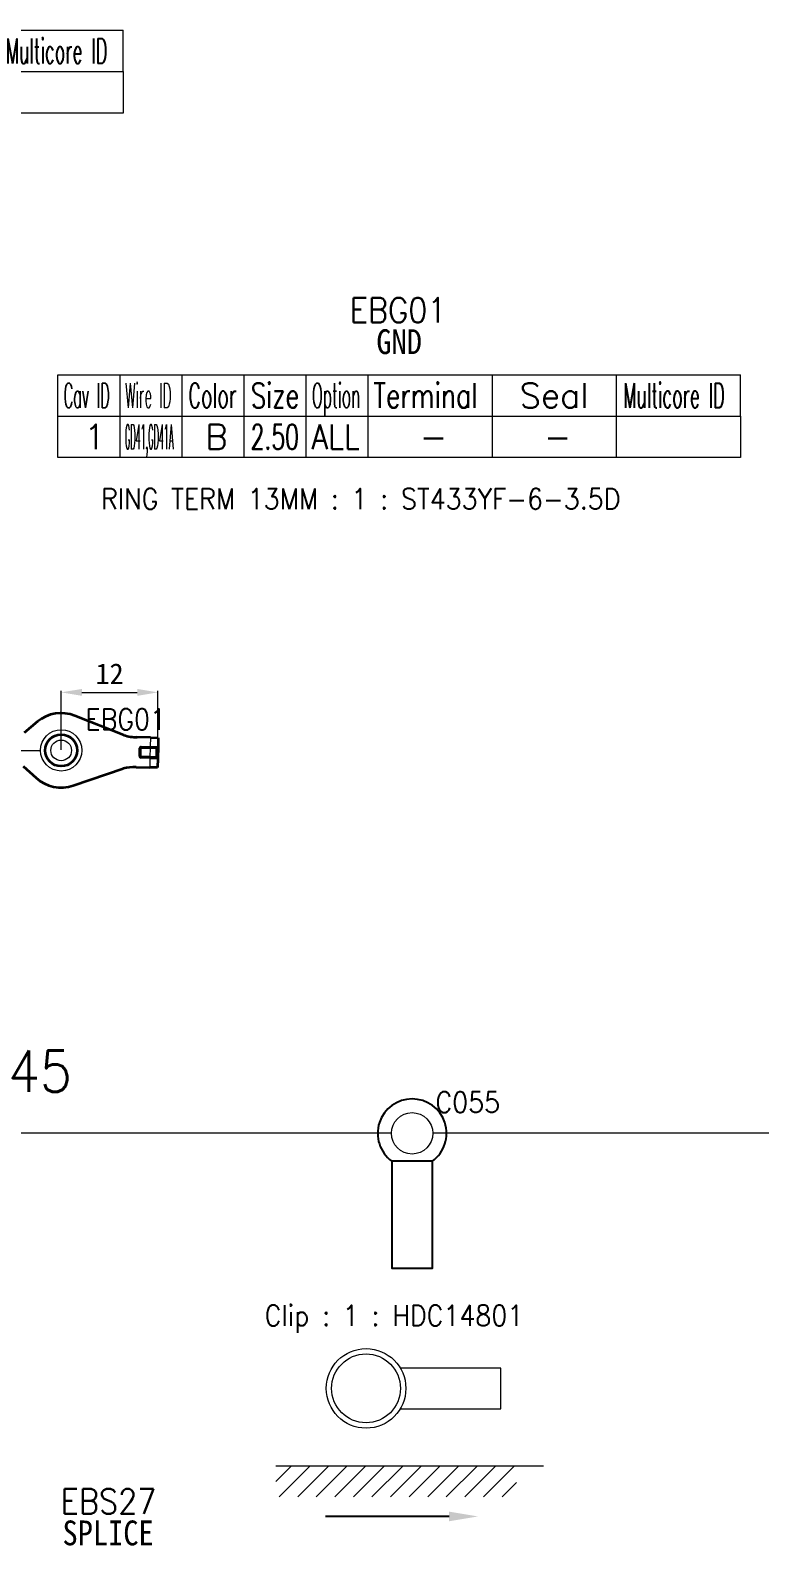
# Model space of a CAD drawing. Header units: inches. Extents: x 47316 to 59086, y 3141 to 11743.
# Drawn here: x 55132 to 55220.1, y 9745.3 to 9928.4 of the extents above; entities that cross this region are included whole.
import ezdxf

# ---------------------------------------------------------------- set-up
doc = ezdxf.new("R2010")
doc.units = ezdxf.units.IN
doc.header["$MEASUREMENT"] = 0
doc.styles.get("Standard").update_dxf_attribs({"font": ''})
doc.styles.get('Standard').set_extended_font_data('SimSun')
doc.linetypes.add('_VH_FELT_TAPE', pattern='A,0.4,-0.7,["FELT",Standard,S=0.3,R=0,X=-0.5,Y=-0.15],-0.7', length=1.8)
doc.linetypes.add('_VH_SPACE_TAPE_1', pattern='A,0.0001,[17,VeSys.shx,S=0.1,R=0,X=0,Y=0],-0.4,[17,VeSys.shx,S=0.1,R=0,X=0,Y=0],-0.4,[17,VeSys.shx,S=0.1,R=0,X=0,Y=0],-0.4,[18,VeSys.shx,S=0.1,R=0,X=0,Y=0],-0.5,[18,VeSys.shx,S=0.1,R=180,X=0.1,Y=0],-0.1,[17,VeSys.shx,S=0.1,R=0,X=0,Y=0],-0.4,[17,VeSys.shx,S=0.1,R=0,X=0,Y=0],-0.4,[17,VeSys.shx,S=0.1,R=0,X=0,Y=0],-0.4', length=3.0001)

msp = doc.modelspace()

# ---------------------------------------------------------------- linework, layer by layer
at = {"color": 0, "linetype": 'Continuous', "lineweight": 15}
for p, q in [((55060.7, 9928.42), (55143.2, 9928.42)), ((55060.7, 9923.42), (55143.2, 9923.42)), ((55135.3, 9886.79), (55217.8, 9886.79)), ((55135.3, 9881.79), (55135.3, 9886.79)), ((55135.3, 9881.79), (55217.8, 9881.79))]:
    msp.add_line(p, q, dxfattribs=at)
at = {"color": 7, "linetype": 'Continuous', "lineweight": 15}
for p, q in [((55143.2, 9923.42), (55143.2, 9928.42)), ((55142.8, 9881.79), (55142.8, 9886.79)), ((55150.3, 9881.79), (55150.3, 9886.79)), ((55157.8, 9881.79), (55157.8, 9886.79)), ((55165.3, 9881.79), (55165.3, 9886.79)), ((55172.8, 9881.79), (55172.8, 9886.79)), ((55187.8, 9881.79), (55187.8, 9886.79)), ((55202.8, 9881.79), (55202.8, 9886.79)), ((55217.8, 9881.79), (55217.8, 9886.79))]:
    msp.add_line(p, q, dxfattribs=at)
at = {"color": 102, "linetype": 'Continuous', "lineweight": 15}
for p, q in [((55142.8, 9876.79), (55142.8, 9881.79)), ((55150.3, 9876.79), (55150.3, 9881.79)), ((55157.8, 9876.79), (55157.8, 9881.79)), ((55165.3, 9876.79), (55165.3, 9881.79)), ((55172.8, 9876.79), (55172.8, 9881.79)), ((55187.8, 9876.79), (55187.8, 9881.79)), ((55202.8, 9876.79), (55202.8, 9881.79))]:
    msp.add_line(p, q, dxfattribs=at)
at = {"color": 0, "lineweight": 15}
for p, q in [((55135.69, 9841.46), (55135.69, 9848.61)), ((55147.39, 9841.18), (55147.39, 9848.61)), ((55161.62, 9753.03, 0), (55163.54, 9754.95, 0)), ((55161.62, 9754.95, 0), (55193.99, 9754.95, 0)), ((55162.03, 9751.19, 0), (55165.78, 9754.95, 0)), ((55164.27, 9751.19, 0), (55168.03, 9754.95, 0)), ((55166.52, 9751.19, 0), (55170.27, 9754.95, 0)), ((55168.76, 9751.19, 0), (55172.52, 9754.95, 0)), ((55171.01, 9751.19, 0), (55174.76, 9754.95, 0)), ((55173.25, 9751.19, 0), (55177.01, 9754.95, 0)), ((55175.5, 9751.19, 0), (55179.25, 9754.95, 0)), ((55177.74, 9751.19, 0), (55181.5, 9754.95, 0)), ((55179.99, 9751.19, 0), (55183.74, 9754.95, 0)), ((55182.23, 9751.19, 0), (55185.99, 9754.95, 0)), ((55184.48, 9751.19, 0), (55188.23, 9754.95, 0)), ((55186.72, 9751.19, 0), (55190.48, 9754.95, 0)), ((55188.97, 9751.19, 0), (55190.71, 9752.94, 0))]:
    msp.add_line(p, q, dxfattribs=at)
at = {"color": 7, "lineweight": 15}
msp.add_line((55138.19, 9848.41), (55144.89, 9848.41), dxfattribs=at)
at = {"color": 0, "lineweight": 35, "ltscale": 0.26544}
for p, q in [((55143.27, 9843.23), (55137.35, 9845.58)), ((55137.15, 9837.14), (55143.18, 9839.2))]:
    msp.add_line(p, q, dxfattribs=at)
at = {"color": 0, "lineweight": 35, "ltscale": 0.087941}
for p, q in [((55132.83, 9844.87), (55131.2, 9843.53)), ((55131.11, 9839.48), (55132.67, 9838.06))]:
    msp.add_line(p, q, dxfattribs=at)
at = {"color": 0, "lineweight": 35, "ltscale": 0.0675}
for p, q in [((55146.47, 9842.94), (55144.85, 9842.98)), ((55144.77, 9839.38), (55146.39, 9839.34))]:
    msp.add_line(p, q, dxfattribs=at)
at = {"color": 0, "lineweight": 13, "ltscale": 0.04}
for p, q in [((55145.11, 9840.69), (55145.13, 9841.65)), ((55145.22, 9840.69), (55145.25, 9841.65)), ((55145.34, 9840.69), (55145.36, 9841.65)), ((55146.44, 9841.62), (55146.42, 9840.66)), ((55147.41, 9841.83), (55146.45, 9841.85)), ((55147.31, 9841.6), (55147.29, 9840.64)), ((55146.41, 9840.43), (55147.37, 9840.4))]:
    msp.add_line(p, q, dxfattribs=at)
at = {"color": 0, "lineweight": 13, "ltscale": 0.004841}
for p, q in [((55145.25, 9841.65), (55145.13, 9841.65)), ((55145.36, 9841.76), (55145.37, 9841.88)), ((55145.36, 9841.65), (55145.36, 9841.76)), ((55146.44, 9841.74), (55146.45, 9841.85)), ((55146.44, 9841.62), (55146.44, 9841.74)), ((55147.31, 9841.72), (55147.31, 9841.6)), ((55145.22, 9840.69), (55145.11, 9840.69)), ((55145.34, 9840.57), (55145.33, 9840.45)), ((55145.34, 9840.69), (55145.34, 9840.57)), ((55146.42, 9840.54), (55146.41, 9840.43)), ((55146.42, 9840.66), (55146.42, 9840.54)), ((55147.29, 9840.64), (55147.28, 9840.52))]:
    msp.add_line(p, q, dxfattribs=at)
at = {"color": 0, "lineweight": 13, "ltscale": 0.004842}
for p, q in [((55145.36, 9841.65), (55145.25, 9841.65)), ((55145.34, 9840.69), (55145.22, 9840.69))]:
    msp.add_line(p, q, dxfattribs=at)
at = {"color": 0, "lineweight": 13, "ltscale": 0.045}
for p, q in [((55145.36, 9841.76), (55146.44, 9841.74)), ((55145.36, 9841.65), (55146.44, 9841.62)), ((55145.37, 9841.88), (55146.45, 9841.85)), ((55146.41, 9840.43), (55145.33, 9840.45)), ((55146.42, 9840.66), (55145.34, 9840.69)), ((55146.42, 9840.54), (55145.34, 9840.57))]:
    msp.add_line(p, q, dxfattribs=at)
at = {"color": 0, "lineweight": 13, "ltscale": 0.03625}
for p, q in [((55147.31, 9841.72), (55146.44, 9841.74)), ((55146.42, 9840.54), (55147.28, 9840.52))]:
    msp.add_line(p, q, dxfattribs=at)
at = {"color": 0, "lineweight": 13, "ltscale": 0.0325}
for p, q in [((55147.22, 9841.6), (55146.44, 9841.62)), ((55146.42, 9840.66), (55147.2, 9840.64))]:
    msp.add_line(p, q, dxfattribs=at)
at = {"color": 0, "lineweight": 13, "ltscale": 0.045317}
for p, q in [((55146.47, 9842.94), (55146.45, 9841.85)), ((55146.41, 9840.43), (55146.39, 9839.34))]:
    msp.add_line(p, q, dxfattribs=at)
at = {"color": 0, "lineweight": 35, "ltscale": 0.04}
for p, q in [((55146.47, 9842.94), (55147.43, 9842.92)), ((55147.22, 9841.6), (55147.2, 9840.64)), ((55147.4, 9841.6), (55147.38, 9840.64)), ((55147.35, 9839.32), (55146.39, 9839.34))]:
    msp.add_line(p, q, dxfattribs=at)
at = {"color": 0, "lineweight": 13, "ltscale": 0.00375}
for p, q in [((55147.22, 9841.6), (55147.31, 9841.6)), ((55147.31, 9841.6), (55147.4, 9841.6)), ((55147.2, 9840.64), (55147.29, 9840.64)), ((55147.29, 9840.64), (55147.38, 9840.64))]:
    msp.add_line(p, q, dxfattribs=at)
at = {"color": 0, "lineweight": 35, "ltscale": 0.009682}
for p, q in [((55147.41, 9841.83), (55147.4, 9841.6)), ((55147.38, 9840.64), (55147.37, 9840.4))]:
    msp.add_line(p, q, dxfattribs=at)
at = {"color": 0, "lineweight": 35, "ltscale": 0.045317}
for p, q in [((55147.43, 9842.92), (55147.41, 9841.83)), ((55147.37, 9840.4), (55147.35, 9839.32))]:
    msp.add_line(p, q, dxfattribs=at)
at = {"color": 0, "linetype": '_VH_SPACE_TAPE_1', "lineweight": 15, "ltscale": 5}
msp.add_line((55090.21, 9841.4), (55133.19, 9841.4), dxfattribs=at)
at = {"color": 0, "linetype": '_VH_FELT_TAPE', "lineweight": 15, "ltscale": 5}
for p, q in [((55175.6, 9795.12), (55090.21, 9795.12)), ((55285.73, 9795.12), (55180.6, 9795.12))]:
    msp.add_line(p, q, dxfattribs=at)
at = {"color": 0, "lineweight": 15, "ltscale": 0.5}
for p, q in [((55175.9, 9766.75), (55175.9, 9766.75)), ((55175.9, 9766.75), (55175.9, 9766.75)), ((55188.84, 9766.75), (55176.67, 9766.75)), ((55188.84, 9761.84), (55188.84, 9766.75)), ((55176.67, 9761.84), (55188.84, 9761.84))]:
    msp.add_line(p, q, dxfattribs=at)
msp.add_line((55182.57, 9748.82), (55167.63, 9748.82))
at = {"color": 0, "linetype": 'Continuous', "lineweight": 15}
for points in [[(55060.7, 9918.42), (55060.7, 9923.42), (55143.2, 9923.42), (55143.2, 9918.42)], [(55135.3, 9876.79), (55135.3, 9881.79), (55217.8, 9881.79), (55217.8, 9876.79)]]:
    msp.add_lwpolyline(points, close=True, dxfattribs=at)
at = {"color": 0, "ltscale": 0.5}
msp.add_lwpolyline([(55175.64, 9791.76), (55175.64, 9778.81), (55180.55, 9778.81), (55180.55, 9791.76)], close=True, dxfattribs=at)
at = {"color": 0, "linetype": 'Continuous', "lineweight": 15}
for centre, radius in [((55135.69, 9841.4), 2.5), ((55135.69, 9841.4), 1.25), ((55178.1, 9795.12), 2.5)]:
    msp.add_circle(centre, radius, dxfattribs=at)
at = {"color": 0, "lineweight": 35}
msp.add_circle((55135.69, 9841.4), 1.92, dxfattribs=at)
at = {"color": 0, "lineweight": 15}
for radius in [4.81, 4.16]:
    msp.add_circle((55172.53, 9764.3), radius, dxfattribs=at)
at = {"color": 0, "lineweight": 35}
for centre, radius, start, end in [((55135.69, 9841.4), 4.5, 68.3485, 129.451), ((55145, 9848.98), 6, 253.3141, 268.6279), ((55147.34, 9841.6), 0.12, 103.1054, 178.6279), ((55147.29, 9841.83), 0.12, 283.1054, 358.6279), ((55147.32, 9840.64), 0.12, 178.6279, 254.1504), ((55147.25, 9840.41), 0.12, 358.6279, 74.1504), ((55135.69, 9841.4), 4.5, 227.8048, 288.9073), ((55144.62, 9833.38), 6, 88.6279, 103.9417)]:
    msp.add_arc(centre, radius, start, end, dxfattribs=at)
at = {"color": 0, "lineweight": 13}
for centre, radius, start, end in [((55145.36, 9841.65), 0.232, 88.6279, 178.6279), ((55145.36, 9841.65), 0.116, 88.6279, 178.6279), ((55145.34, 9840.69), 0.232, 178.6279, 268.6279), ((55145.34, 9840.69), 0.116, 178.6279, 268.6279)]:
    msp.add_arc(centre, radius, start, end, dxfattribs=at)
at = {"color": 0}
msp.add_arc((55178.1, 9795.12), 4.16, 306.1029, 233.8971, dxfattribs=at)
at = {"color": 7, "lineweight": -3}
for points in [[(55138.19, 9848.82), (55138.19, 9847.99), (55135.69, 9848.41)], [(55144.89, 9848.82), (55144.89, 9847.99), (55147.39, 9848.41)]]:
    msp.add_solid(points, dxfattribs=at)
msp.add_solid([(55182.57, 9749.4), (55186.07, 9748.82), (55182.57, 9748.24)])

# ---------------------------------------------------------------- texts
at = {"color": 7, "linetype": 'Continuous', "lineweight": 15, "char_height": 3, "attachment_point": 1}
for s, insert, width in [('\\Fromans.shx;\\W0.5185185185;\\T1.0000000000;\\o\\lMulticore ID', (55128.99, 9927.42), 14), ('\\Fromans.shx;\\W0.4292452830;\\T1.0000000000;\\o\\lCav ID', (55135.99, 9885.79), 6.5), ('\\Fromans.shx;\\W0.4026548673;\\T1.0000000000;\\o\\lWire ID', (55143.42, 9885.79), 6.5), ('\\Fromans.shx;\\W0.5687500000;\\T1.0000000000;\\o\\lColor', (55151.05, 9885.79), 6.5), ('\\Fromans.shx;\\W0.7222222222;\\T1.0000000000;\\o\\lSize', (55158.61, 9885.79), 6.5), ('\\Fromans.shx;\\W0.4595959596;\\T1.0000000000;\\o\\lOption', (55166, 9885.79), 6.5), ('\\Fromans.shx;\\W0.7480916031;\\T1.0000000000;\\o\\lTerminal', (55173.41, 9885.79), 14), ('\\Fromans.shx;\\W1.0000000000;\\T1.0000000000;\\o\\lSeal', (55191.09, 9885.79), 9.2857), ('\\Fromans.shx;\\W0.5185185185;\\T1.0000000000;\\o\\lMulticore ID', (55203.6, 9885.79), 14), ('\\Fromans.shx;\\W1.0000000000;\\T1.0000000000;\\o\\l1', (55138.48, 9880.79), 2.8571)]:
    msp.add_mtext(s, dxfattribs=dict(at, insert=insert, width=width))
at = {"color": 6, "linetype": 'Continuous', "lineweight": 20, "char_height": 3, "attachment_point": 1}
for s, insert, width in [('\\Fromans.shx;\\W0.9000000000;\\T1.0000000000;\\o\\lEBG01', (55170.57, 9896.1), 12.9857), ('\\f黑体|b0|i0|c1|p0;\\W0.9000000000;\\T1.0000000000;\\o\\lGND', (55173.78, 9892.29), 5.8247), ('\\Fromans.shx;\\W0.9000000000;\\T1.0000000000;\\o\\lEBS27', (55135.63, 9752.15), 12.8571), ('\\f黑体|b0|i0|c1|p0;\\W0.9000000000;\\T1.0000000000;\\o\\lSPLICE', (55135.85, 9748.33), 11.6494)]:
    msp.add_mtext(s, dxfattribs=dict(at, insert=insert, width=width))
at = {"color": 21, "linetype": 'Continuous', "lineweight": 15, "attachment_point": 1}
for s, insert, char_height, width in [('\\Fromans.shx;\\W0.2369791667;\\T1.0000000000;\\o\\lGD41,GD41A', (55143.4, 9880.79), 3, 6.5), ('\\Fromans.shx;\\W0.6500000000;\\T1.0000000000;\\o\\l2.50', (55158.58, 9880.79), 3, 6.5), ('\\Fromans.shx;\\W1.0000000000;\\T1.0000000000;\\o\\l-', (55179.02, 9880.79), 3, 3.7143), ('\\Fromans.shx;\\W0.9000000000;\\T1.0000000000;\\o\\lEBG01', (55138.62, 9846.4), 2.5, 10.8214), ('\\Fromans.shx;\\W0.9000000000;\\T1.0000000000;\\o\\lC055', (55180.92, 9800.12), 2.5, 8.6786)]:
    msp.add_mtext(s, dxfattribs=dict(at, insert=insert, char_height=char_height, width=width))
at = {"color": 140, "linetype": 'Continuous', "lineweight": 15, "char_height": 3, "attachment_point": 1}
for s, insert, width in [('\\Fromans.shx;\\W1.0000000000;\\T1.0000000000;\\o\\lB', (55153.12, 9880.79), 3), ('\\Fromans.shx;\\W0.8750000000;\\T1.0000000000;\\o\\lALL', (55165.93, 9880.79), 6.5), ('\\Fromans.shx;\\W1.0000000000;\\T1.0000000000;\\o\\l-', (55194.02, 9880.79), 3.7143)]:
    msp.add_mtext(s, dxfattribs=dict(at, insert=insert, width=width))
at = {"color": 42, "linetype": 'Continuous', "lineweight": 15, "char_height": 2.5, "attachment_point": 1}
for s, insert, width in [('\\Fromans.shx;\\W0.9000000000;\\T1.0000000000;\\o\\lRING TERM 13MM : 1 : ST433YF-6-3.5D', (55140.5, 9873.04), 72.9643), ('\\Fromans.shx;\\W0.9000000000;\\T1.0000000000;\\o\\lClip : 1 : HDC14801', (55160.28, 9774.35), 36.8571)]:
    msp.add_mtext(s, dxfattribs=dict(at, insert=insert, width=width))
at = {"color": 7, "lineweight": 15, "insert": (55141.54, 9850.66), "char_height": 2.5, "attachment_point": 5}
msp.add_mtext('\\A1;12', dxfattribs=at)
at = {"color": 7, "linetype": '_VH_FELT_TAPE', "lineweight": 18, "ltscale": 5, "insert": (55129.26, 9805.12), "char_height": 5, "width": 8.5714, "attachment_point": 1}
msp.add_mtext('\\Fromans.shx;\\W0.9000000000;\\T1.0000000000;\\o\\l45', dxfattribs=at)

doc.saveas('drawing.dxf')
